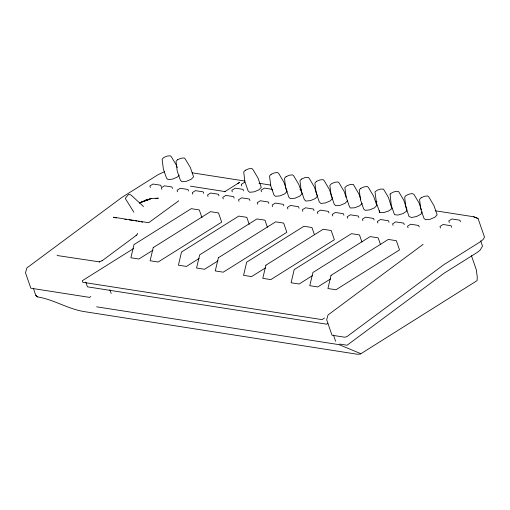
<?xml version="1.0" encoding="UTF-8"?>
<svg xmlns="http://www.w3.org/2000/svg" width="510" height="510" viewBox="0 0 510 510"><rect width="100%" height="100%" fill="white"/><g stroke="black" fill="none" stroke-linecap="round" stroke-linejoin="round"><path stroke-width="0.76" d="M137.458 233.299L137.324 234.275L136.113 235.512L136.591 235.148L102.032 260.808L102.351 260.565L99.176 261.962L99.577 261.898L58.012 255.644L57.044 255.115M422.14 211.924L420.928 214.181L416.6 216.489L411.697 217.489L409.084 216.597L405.896 207.385L404.666 197.478L405.514 195.897L408.542 194.284L411.978 193.583L413.808 194.208L418.952 202.712L421.407 209.801M179.233 175.128L177.391 177.066L172.578 179.106L168.083 179.558L166.534 178.162L163.347 168.95L162.129 159.216L163.748 157.513L167.114 156.085L170.263 155.773L171.347 156.748L176.511 165.431L177.244 167.554M347.438 200.825L345.123 203.254L340.317 205.294L335.822 205.747L334.273 204.351L331.086 195.139L329.868 185.404L331.487 183.702L334.853 182.274L338.002 181.955L339.08 182.937L344.244 191.62L349.325 206.371L350.325 207.991L354.539 207.806L359.493 205.938L362.285 203.471M33.36 288.175L35.694 295.239L37.383 296.877C53.741 299.459 68.181 309.2 84.73 311.68L357.255 354.227L360.309 354.099L477.048 280.647L477.29 277.14L476.302 269.739L471.418 255.637M90.786 296.476L89.575 297.381L30.836 288.207L25.5 272.805L26.871 267.935L121.941 197.357L158.323 174.535L164.628 171.672M423.115 244.373L328.045 314.95L326.674 319.827L332.01 335.229L344.824 337.231L347.106 336.492L443.949 264.607L479.884 242.065L483.085 239.541L484.5 237.207L483.913 235.403L478.061 218.516L475.932 217.662M178.749 200.8L148.684 222.711L113.443 217.209L116.35 217.948M237.666 183.696L239.725 182.306L224.623 191.779L225.076 191.588L190.364 186.169M133.531 248.574L82.263 280.736L82.792 282.272L322.027 319.623L324.538 318.042M244.698 182.223L241.236 184.397L241.772 185.933M152.955 250.193L138.905 259.01L130.891 257.76L133.996 244.602L191.269 208.673L199.276 209.922L201.979 217.713M199.142 258.455L186.43 266.43L178.417 265.181L181.522 252.023L238.795 216.093L246.802 217.343L249.256 224.425M217.968 260.871L204.587 269.261L196.573 268.011L199.678 254.853L256.951 218.924L264.958 220.173L267.412 227.262M265.627 267.788L251.577 276.599L243.563 275.349L246.668 262.191L303.941 226.261L311.948 227.511L314.402 234.6M312.483 275.623L299.102 284.019L291.095 282.769L294.193 269.611L351.466 233.682L359.48 234.931L361.928 242.014M330.505 278.964L317.794 286.939L309.78 285.689L312.885 272.531L370.158 236.602L378.165 237.851L380.377 244.226M327.975 323.365L326.668 324.181L87.439 286.83L85.782 282.055M139.491 202.916L151.413 198.473L139.491 202.916L145.675 200.207L151.413 198.473L158.431 198.154L155.429 198.639M147.804 199.85L145.675 200.207L149.424 199.601M379.74 212.472L383.488 212.664L388.531 211.051L391.929 208.59L388.492 197.504L383.507 189.159L380.887 189.025L377.355 190.147L374.978 191.875L376.552 203.26L379.74 212.472L379.491 210.592M124.797 219.389L126.27 219.542M192.136 172.813L244.826 181.037M258.978 183.249L270.778 185.092M299.874 189.631L301.448 189.879M375.366 201.418L376.941 201.667M435.132 210.751L473.662 216.763L478.061 218.516M129.208 219.848L133.722 220.556M339.628 344.065L347.1 345.232L444.216 273.137L477.226 252.431L480.127 250.149L482.505 246.132L480.707 240.835M96.651 306.816L339.086 344.664L360.723 353.621M135.22 220.785L136.693 221.066M138.165 221.34L139.638 221.614M141.111 221.888L142.583 222.162M473.662 216.763L475.562 217.521M143.546 206.499L130.796 194.839L128.456 194.476L125.262 198.39L133.843 212.211M35.783 295.175L37.383 296.877M460.46 221.761L459.924 220.224L451.917 218.975L448.768 220.951L449.304 222.481M451.643 227.288L451.114 225.751L443.107 224.502L439.958 226.478L440.487 228.008M419.214 227.007L418.678 225.471L410.671 224.221L407.522 226.191L408.057 227.728M404.258 224.668L403.729 223.138L395.722 221.882L392.572 223.858L393.102 225.394M389.041 222.296L388.512 220.76L380.498 219.51L377.355 221.48L377.884 223.017M374.091 219.957L373.556 218.427L365.549 217.177L362.4 219.147L362.935 220.683M360.812 199.225L359.097 194.265L353.264 184.359L350.319 184.486L346.851 185.793L344.894 187.521L346.137 197.166M358.874 217.585L358.339 216.049L350.332 214.799L347.183 216.769L347.712 218.305M343.918 215.252L343.389 213.715L335.376 212.466L332.233 214.436L332.762 215.972M328.969 212.912L328.434 211.382L320.427 210.126L317.277 212.103L317.813 213.639M314.013 210.579L313.484 209.043L305.471 207.793L302.328 209.769L302.857 211.306M299.064 208.246L298.535 206.709L290.522 205.46L287.372 207.436L287.908 208.972M333.464 335.025L335.637 341.298M283.847 205.868L283.311 204.338L275.304 203.082L272.155 205.058L272.691 206.595M272.544 190.326L272.187 189.306L264.441 188.094L260.98 190.268L261.515 191.798M268.891 203.535L268.362 201.998L260.349 200.749L257.206 202.725L257.735 204.261M249.938 200.577L249.403 199.04L241.663 197.835L238.514 199.805L239.043 201.342M243.538 190.893L243.002 189.357L235.263 188.145L231.801 190.319L232.33 191.856M234.147 198.154L233.618 196.618L225.879 195.406L222.73 197.383L223.259 198.919M218.943 195.776L218.414 194.24L210.668 193.035L207.519 195.005L208.054 196.541M203.726 193.398L203.19 191.868L195.451 190.657L192.302 192.633L192.837 194.17M188.502 191.027L187.973 189.49L180.228 188.279L177.085 190.255L177.614 191.792M172.482 188.522L171.953 186.991L164.475 185.825L161.332 187.795L161.861 189.331M161.268 186.775L160.739 185.238L152.994 184.027L149.851 186.003L150.38 187.54M109.899 289.75L111.174 293.428M390.073 194.036L391.297 205.466L394.485 214.678L397.947 215.067L402.996 213.613L406.68 211.172L406.84 209.176L403.646 199.965L398.61 191.581L396.187 191.307L392.649 192.327L390.073 194.036M153.223 247.605L150.118 260.763L158.125 262.012L221.691 222.13L218.503 212.925L210.49 211.675L153.223 247.605M218.369 257.773L215.265 270.931L223.272 272.181L286.837 232.305L283.649 223.093L275.642 221.844L218.369 257.773M265.895 265.194L262.79 278.352L270.797 279.601L334.362 239.725L331.175 230.514L323.168 229.264L265.895 265.194M331.041 275.362L327.936 288.52L335.95 289.776L399.515 249.894L396.321 240.688L388.314 239.432L331.041 275.362M177.633 159.681L176.014 161.383L177.231 171.118L180.419 180.33L181.968 181.726L186.462 181.273L191.269 179.233L193.583 176.804L190.389 167.599L185.226 158.916L184.148 157.941L180.999 158.253L177.633 159.681M245.316 170.251L243.697 171.947L244.915 181.688L248.102 190.899L249.651 192.295L254.146 191.843L258.952 189.803L261.267 187.374L258.073 178.162L252.909 169.486L251.832 168.504L248.682 168.823L245.316 170.251M271.141 174.28L269.529 175.982L270.74 185.723L273.934 194.928L275.476 196.324L279.971 195.872L284.784 193.838L287.092 191.409L283.904 182.197L278.74 173.515L277.657 172.539L274.514 172.858L271.141 174.28M286.097 176.619L284.478 178.315L285.696 188.056L288.883 197.262L290.432 198.664L294.927 198.205L299.733 196.172L302.048 193.743L298.854 184.531L293.69 175.848L292.612 174.873L289.463 175.191L286.097 176.619M301.582 179.035L299.963 180.731L301.18 190.472L304.368 199.684L305.917 201.08L310.411 200.628L315.225 198.588L317.532 196.159L314.345 186.947L309.181 178.27L308.097 177.289L304.948 177.608L301.582 179.035M316.531 181.369L314.919 183.071L316.13 192.805L319.324 202.017L320.866 203.413L325.361 202.961L330.174 200.921L332.482 198.492L329.294 189.28L324.13 180.604L323.047 179.622L319.904 179.941L316.531 181.369M360.857 188.286L359.238 189.988L360.455 199.729L363.643 208.934L365.192 210.33L369.686 209.878L374.493 207.844L376.807 205.415L373.613 196.203L368.45 187.521L367.372 186.545L364.223 186.864L360.857 188.286M421.196 197.708L419.583 199.41L420.795 209.145L423.982 218.356L425.531 219.753L430.026 219.3L434.839 217.26L437.147 214.831L433.959 205.626L428.795 196.943L427.711 195.967L424.562 196.28L421.196 197.708"/></g></svg>
